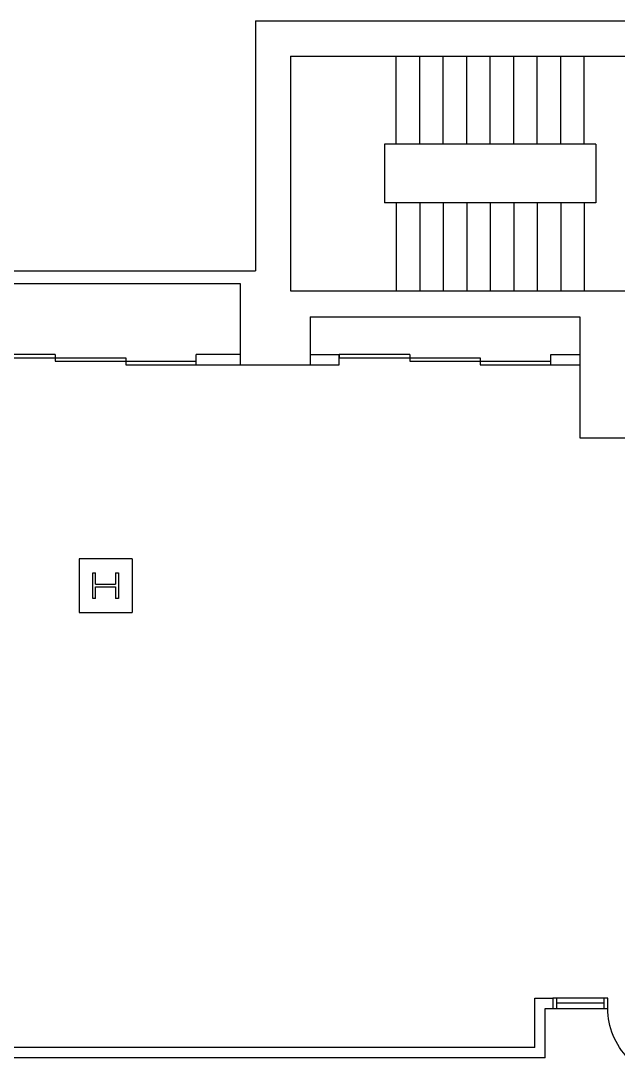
# Model space of a CAD drawing. Extents: x 768 to 5193, y 49 to 3217.
# Drawn here: x 2579 to 2884, y 2679 to 3209 of the extents above; entities that cross this region are included whole.
import ezdxf

# ---------------------------------------------------------------- set-up
doc = ezdxf.new("R2010")
doc.units = 0
doc.header["$LTSCALE"] = 96
doc.header["$MEASUREMENT"] = 0
doc.layers.get('0').update_dxf_attribs({"linetype": 'CONTINUOUS'})
for name, color, linetype in [('A-COLS', 1, 'CONTINUOUS'), ('A-DOOR', 2, 'CONTINUOUS'), ('A-DOOR-EXST', 8, 'CONTINUOUS'), ('A-FLOR-STRS', 2, 'CONTINUOUS'), ('A-GLAZ', 2, 'CONTINUOUS'), ('A-GLAZ-EXST', 30, 'CONTINUOUS'), ('A-GLAZ-SILL-EXST', 34, 'CONTINUOUS'), ('A-VERT-STRS-EXST', 34, 'CONTINUOUS'), ('A-WALL-EXST', 7, 'CONTINUOUS'), ('A-WALL-FULL', 6, 'CONTINUOUS'), ('A-WALL-SILL', 1, 'CONTINUOUS')]:
    doc.layers.add(name, color=color, linetype=linetype)

# ---------------------------------------------------------------- blocks, each defined once
blk = doc.blocks.new('DOOR')
at = {"const_width": 0.0278}
blk.add_lwpolyline([(0, 0), (-0.707, 0.707)], dxfattribs=at)
blk.add_arc((0, 0), 1, 135, 180)
blk = doc.blocks.new('All')
at = {"layer": 'A-DOOR-EXST'}
for points in [[(1505.5, 2270.31), (1469.5, 2270.31), (1469.5, 2268.56), (1541.5, 2268.56)], [(1505.5, 2270.31), (1505.5, 2266.81), (1577.5, 2266.81)], [(1686.62, 2270.31), (1650.62, 2270.31), (1650.62, 2268.56), (1722.62, 2268.56)], [(1686.62, 2270.31), (1686.62, 2266.81), (1758.62, 2266.81)], [(1541.5, 2268.56), (1541.5, 2265.06), (1577.5, 2265.06), (1577.5, 2266.81)], [(1722.62, 2268.56), (1722.62, 2265.06), (1758.62, 2265.06), (1758.62, 2266.81)]]:
    blk.add_lwpolyline(points, dxfattribs=at)
at = {"layer": 'A-GLAZ-EXST'}
blk.add_line((1785.75, 1938.94), (1761.75, 1938.94), dxfattribs=at)
at = {"layer": 'A-GLAZ-SILL-EXST'}
for p, q in [((1761.75, 1936.31), (1761.75, 1941.56)), ((1785.75, 1941.56), (1785.75, 1936.31))]:
    blk.add_line(p, q, dxfattribs=at)
for points in [[(1787.75, 1941.56), (1759.75, 1941.56), (1759.75, 1936.31), (1787.75, 1936.31)], [(1787.75, 1936.31), (1787.75, 1941.56)]]:
    blk.add_lwpolyline(points, dxfattribs=at)
at = {"layer": 'A-VERT-STRS-EXST'}
for p, q in [((1679.75, 2377.75), (1679.75, 2422.75)), ((1691.75, 2377.75), (1691.75, 2422.75)), ((1703.75, 2377.75), (1703.75, 2422.75)), ((1715.75, 2377.75), (1715.75, 2422.75)), ((1727.75, 2377.75), (1727.75, 2422.75)), ((1739.75, 2377.75), (1739.75, 2422.75)), ((1751.75, 2377.75), (1751.75, 2422.75)), ((1763.75, 2377.75), (1763.75, 2422.75)), ((1775.75, 2377.75), (1775.75, 2422.75)), ((1673.75, 2377.75), (1673.75, 2347.75)), ((1781.75, 2377.75), (1673.75, 2377.75)), ((1781.75, 2377.75), (1781.75, 2347.75)), ((1781.75, 2347.75), (1673.75, 2347.75)), ((1679.75, 2347.75), (1679.75, 2302.75)), ((1691.75, 2347.75), (1691.75, 2302.75)), ((1703.75, 2347.75), (1703.75, 2302.75)), ((1715.75, 2347.75), (1715.75, 2302.75)), ((1727.75, 2347.75), (1727.75, 2302.75)), ((1739.75, 2347.75), (1739.75, 2302.75)), ((1751.75, 2347.75), (1751.75, 2302.75)), ((1763.75, 2347.75), (1763.75, 2302.75)), ((1775.75, 2347.75), (1775.75, 2302.75))]:
    blk.add_line(p, q, dxfattribs=at)
at = {"layer": 'A-WALL-EXST'}
for p, q in [((1607.75, 2440.75), (2102.75, 2440.75)), ((1607.75, 2440.75), (1607.75, 2313.06)), ((1625.75, 2422.75), (1625.75, 2302.75)), ((1625.75, 2422.75), (2081.75, 2422.75)), ((1440.97, 2313.06), (1607.75, 2313.06)), ((1447, 2306.56), (1600, 2306.56)), ((1600, 2306.56), (1600, 2265.06)), ((1625.75, 2302.75), (1817.75, 2302.75)), ((1635.75, 2289.56), (1773.5, 2289.56)), ((1635.75, 2289.56), (1635.75, 2265.06)), ((1773.5, 2289.56), (1773.5, 2227.81)), ((1600, 2270.31), (1577.5, 2270.31)), ((1577.5, 2265.06), (1577.5, 2270.31)), ((1635.75, 2270.31), (1650.62, 2270.31)), ((1650.62, 2265.06), (1650.62, 2270.31)), ((1758.62, 2270.31), (1773.5, 2270.31)), ((1758.62, 2265.06), (1758.62, 2270.31)), ((1577.5, 2265.06), (1650.62, 2265.06)), ((1758.62, 2265.06), (1773.5, 2265.06)), ((1773.5, 2227.81), (1812.5, 2227.81)), ((1517.75, 2165.94), (1517.75, 2138.56)), ((1544.75, 2165.94), (1517.75, 2165.94)), ((1544.75, 2165.94), (1544.75, 2138.56)), ((1517.75, 2138.56), (1544.75, 2138.56)), ((1750.5, 1916.31), (1750.5, 1941.56)), ((1750.5, 1941.56), (1759.75, 1941.56)), ((1755.75, 1911.06), (1755.75, 1936.31)), ((1755.75, 1936.31), (1759.75, 1936.31)), ((1750.5, 1916.31), (1427.5, 1916.31)), ((1755.75, 1911.06), (1422.25, 1911.06))]:
    blk.add_line(p, q, dxfattribs=at)
at = {"layer": 'A-DOOR-EXST', "xscale": -36, "yscale": 36, "zscale": 36, "rotation": 180}
blk.add_blockref('DOOR', (1823.75, 1936.31), dxfattribs=at)

msp = doc.modelspace()

# ---------------------------------------------------------------- linework, layer by layer
at = {"layer": 'A-COLS'}
for p, q in [((2616, 2927), (2617.39, 2927)), ((2616, 2914), (2616, 2927)), ((2617.39, 2921.2), (2617.39, 2927)), ((2627.61, 2927), (2627.61, 2921.2)), ((2627.61, 2927), (2629, 2927)), ((2629, 2927), (2629, 2914)), ((2617.39, 2921.2), (2627.61, 2921.2)), ((2617.39, 2914), (2617.39, 2919.8)), ((2617.39, 2919.8), (2627.61, 2919.8)), ((2627.61, 2919.8), (2627.61, 2914)), ((2617.39, 2914), (2616, 2914)), ((2629, 2914), (2627.61, 2914))]:
    msp.add_line(p, q, dxfattribs=at)
at = {"layer": 'A-DOOR'}
for points in [[(2596.75, 3038.56), (2560.75, 3038.56), (2560.75, 3036.81), (2632.75, 3036.81)], [(2596.75, 3038.56), (2596.75, 3035.06), (2668.75, 3035.06)], [(2632.75, 3036.81), (2632.75, 3033.31), (2668.75, 3033.31), (2668.75, 3035.06)], [(2777.88, 3038.56), (2741.88, 3038.56), (2741.88, 3036.81), (2813.88, 3036.81)], [(2777.88, 3038.56), (2777.88, 3035.06), (2849.88, 3035.06)], [(2813.88, 3036.81), (2813.88, 3033.31), (2849.88, 3033.31), (2849.88, 3035.06)]]:
    msp.add_lwpolyline(points, dxfattribs=at)
at = {"layer": 'A-FLOR-STRS'}
for p, q in [((2771, 3146), (2771, 3191)), ((2783, 3146), (2783, 3191)), ((2795, 3146), (2795, 3191)), ((2807, 3146), (2807, 3191)), ((2819, 3146), (2819, 3191)), ((2831, 3146), (2831, 3191)), ((2843, 3146), (2843, 3191)), ((2855, 3146), (2855, 3191)), ((2867, 3146), (2867, 3191)), ((2765, 3146), (2765, 3116)), ((2873, 3146), (2765, 3146)), ((2873, 3146), (2873, 3116)), ((2873, 3116), (2765, 3116)), ((2771, 3116), (2771, 3071)), ((2783, 3116), (2783, 3071)), ((2795, 3116), (2795, 3071)), ((2807, 3116), (2807, 3071)), ((2819, 3116), (2819, 3071)), ((2831, 3116), (2831, 3071)), ((2843, 3116), (2843, 3071)), ((2855, 3116), (2855, 3071)), ((2867, 3116), (2867, 3071))]:
    msp.add_line(p, q, dxfattribs=at)
at = {"layer": 'A-GLAZ'}
msp.add_line((2877, 2707.19), (2853, 2707.19), dxfattribs=at)
at = {"layer": 'A-WALL-FULL'}
for p, q in [((2699, 3209), (3194, 3209)), ((2699, 3209), (2699, 3081.31)), ((2717, 3191), (2717, 3071)), ((2717, 3191), (3173, 3191)), ((2532.22, 3081.31), (2699, 3081.31)), ((2538.25, 3074.81), (2691.25, 3074.81)), ((2691.25, 3074.81), (2691.25, 3033.31)), ((2717, 3071), (2909, 3071)), ((2727, 3057.81), (2864.75, 3057.81)), ((2727, 3057.81), (2727, 3033.31)), ((2864.75, 3057.81), (2864.75, 2996.06)), ((2691.25, 3038.56), (2668.75, 3038.56)), ((2668.75, 3033.31), (2668.75, 3038.56)), ((2727, 3038.56), (2741.88, 3038.56)), ((2741.88, 3033.31), (2741.88, 3038.56)), ((2849.88, 3038.56), (2864.75, 3038.56)), ((2849.88, 3033.31), (2849.88, 3038.56)), ((2668.75, 3033.31), (2741.88, 3033.31)), ((2849.88, 3033.31), (2864.75, 3033.31)), ((2864.75, 2996.06), (2903.75, 2996.06)), ((2609, 2934.19), (2609, 2906.81)), ((2636, 2934.19), (2609, 2934.19)), ((2636, 2934.19), (2636, 2906.81)), ((2609, 2906.81), (2636, 2906.81)), ((2841.75, 2684.56), (2841.75, 2709.81)), ((2841.75, 2709.81), (2851, 2709.81)), ((2847, 2679.31), (2847, 2704.56)), ((2847, 2704.56), (2851, 2704.56)), ((2841.75, 2684.56), (2518.75, 2684.56)), ((2847, 2679.31), (2513.5, 2679.31))]:
    msp.add_line(p, q, dxfattribs=at)
at = {"layer": 'A-WALL-SILL'}
for p, q in [((2853, 2704.56), (2853, 2709.81)), ((2877, 2709.81), (2877, 2704.56))]:
    msp.add_line(p, q, dxfattribs=at)
for points in [[(2879, 2709.81), (2851, 2709.81), (2851, 2704.56), (2879, 2704.56)], [(2879, 2704.56), (2879, 2709.81)]]:
    msp.add_lwpolyline(points, dxfattribs=at)

# ---------------------------------------------------------------- block references
msp.add_blockref('All', (1091.25, 768.25))
at = {"layer": 'A-DOOR', "xscale": -36, "yscale": 36, "zscale": 36, "rotation": 180}
msp.add_blockref('DOOR', (2915, 2704.56), dxfattribs=at)

doc.saveas('drawing.dxf')
